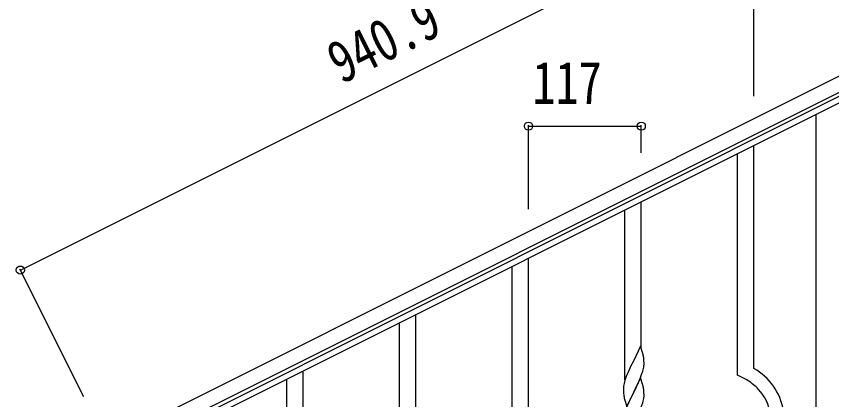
# Model space of a CAD drawing. Units: millimetres, scale not verified. Extents: x -4143 to 4140, y -2900 to 2898.
# Drawn here: x -1617 to -771, y 1558 to 1956 of the extents above; entities that cross this region are included whole.
import ezdxf
from ezdxf.enums import TextEntityAlignment as Align

# ---------------------------------------------------------------- set-up
doc = ezdxf.new("R2010")
doc.units = ezdxf.units.MM
doc.header["$LTSCALE"] = 10
doc.layers.add('0-3_YKK_A1', color=4, linetype='Continuous')
doc.layers.add('0-4_YKK_D', color=6, linetype='Continuous')
doc.styles.add('ＭＳ ゴシック', font='')
doc.styles.get('ＭＳ ゴシック').set_extended_font_data('MS Gothic')

msp = doc.modelspace()

# ---------------------------------------------------------------- linework, layer by layer
at = {"layer": '0-3_YKK_A1'}
for p, q in [((-1523.58, 1513.51), (-682.05, 1934.36)), ((-1516.87, 1500.09), (-675.34, 1920.95)), ((-763.17, 1872.55), (-1474.83, 1516.64)), ((-760.49, 1867.18), (-1472.15, 1511.28)), ((-786.97, 1198.65), (-786.97, 1853.91)), ((-851.47, 1590.38), (-851.47, 1821.68)), ((-868.47, 1583.3), (-868.47, 1813.17)), ((-968.47, 1611.47), (-968.47, 1763.09)), ((-985.47, 1578.55), (-985.47, 1754.58)), ((-1085.47, 1049.24), (-1085.47, 1704.5)), ((-1102.47, 1040.72), (-1102.47, 1695.99)), ((-1202.47, 1494.29), (-1202.47, 1645.91)), ((-1219.47, 1461.38), (-1219.47, 1637.4)), ((-1319.47, 1356.03), (-1319.47, 1587.32)), ((-1336.47, 1348.95), (-1336.47, 1578.81))]:
    msp.add_line(p, q, dxfattribs=at)
for points in [[(-969.07, 1613.5), (-976.3, 1598.64), (-976.64, 1597.97), (-979.46, 1592.33), (-981.02, 1589.04), (-982.13, 1586.58), (-983.6, 1583.05), (-984.37, 1581.02)], [(-966.34, 1603.96), (-966.56, 1604.9), (-966.81, 1605.85), (-969.07, 1613.5)], [(-965.6, 1594.17), (-965.58, 1594.97), (-965.58, 1596.12), (-965.63, 1597.85), (-965.69, 1599.09), (-965.8, 1600.5)], [(-966.49, 1588.82), (-966.16, 1590.24), (-965.89, 1591.6), (-965.7, 1592.92)], [(-986.04, 1559.51), (-985.79, 1558.56), (-983.52, 1550.91), (-976.3, 1565.77), (-976.13, 1566.1), (-974.41, 1569.49), (-972.91, 1572.54), (-971.79, 1574.89), (-970.68, 1577.33), (-969.61, 1579.84), (-968.41, 1582.88), (-967.68, 1584.9), (-967.19, 1586.39)], [(-985.4, 1578.02), (-985.84, 1576.55), (-986.33, 1574.64), (-986.62, 1573.25), (-986.84, 1571.92)], [(-969.07, 1580.63), (-976.3, 1565.77), (-976.46, 1565.44), (-979.25, 1559.91), (-980.57, 1557.13), (-981.02, 1556.17), (-982.77, 1552.21), (-983.8, 1549.68), (-984.37, 1548.16)], [(-966.34, 1571.09), (-966.56, 1572.03), (-966.81, 1572.99), (-969.07, 1580.63)], [(-986.97, 1570.65), (-987.01, 1569.83), (-987.02, 1569.43), (-987, 1567.57), (-986.97, 1566.56), (-986.92, 1565.62), (-986.82, 1564.18), (-986.67, 1562.87), (-986.53, 1561.88)], [(-986.04, 1526.65), (-985.72, 1525.45), (-983.52, 1518.04), (-976.3, 1532.9), (-976.13, 1533.23), (-974.41, 1536.62), (-972.91, 1539.67), (-971.79, 1542.02), (-970.25, 1545.46), (-969.4, 1547.48), (-968.03, 1551.02), (-967.35, 1553.03), (-966.89, 1554.51), (-966.37, 1556.43), (-966.06, 1557.83), (-965.82, 1559.18), (-965.66, 1560.48), (-965.6, 1561.31), (-965.58, 1562.11), (-965.58, 1563.25), (-965.63, 1564.98), (-965.69, 1566.22), (-965.8, 1567.64)]]:
    msp.add_lwpolyline(points, dxfattribs=at)
for centre, radius, start, end in [((-1007.81, 1595.25), 42.37, 9.56725, 11.859), ((-1010.66, 1595.65), 45.12, 6.17603, 8.46779), ((-997.02, 1596.17), 31.49, 354.07159, 356.36334), ((-1027.59, 1605.1), 63.23, 342.78424, 345.07599), ((-898.45, 1511.81), 77.52, 58.09207, 67.25451), ((-883.24, 1535.4), 63.51, 10.35161, 59.98129), ((-909.77, 1553.77), 79.42, 159.93435, 162.22611), ((-896.96, 1518.82), 70.83, 44.66413, 56.11375), ((-955.03, 1568.03), 32.04, 173.03232, 175.32407), ((-1007.93, 1562.38), 42.49, 9.53591, 11.82766), ((-1010.53, 1562.78), 45, 6.19632, 8.48807), ((-882.69, 1535.57), 48.94, 8.34117, 42.46423), ((-927.16, 1572.94), 60.39, 190.55951, 192.85127)]:
    msp.add_arc(centre, radius, start, end, dxfattribs=at)
at = {"layer": '0-4_YKK_D'}
for p, q in [((-1613.04, 1692.39), (-771.5, 2113.24)), ((-851.47, 1872.78), (-851.47, 2048.54)), ((-1085.47, 1755.65), (-1085.47, 1842.77)), ((-1085.47, 1841.77), (-968.47, 1841.77)), ((-968.47, 1814.17), (-968.47, 1842.77)), ((-1547.28, 1560.91), (-1613.48, 1693.28))]:
    msp.add_line(p, q, dxfattribs=at)
for centre in [(-1085.47, 1841.77), (-968.47, 1841.77), (-1613.04, 1692.39)]:
    msp.add_circle(centre, 4.25, dxfattribs=at)

# ---------------------------------------------------------------- texts
at = {"layer": '0-4_YKK_D', "style": 'ＭＳ ゴシック', "width": 0.8}
msp.add_text('940.9', height=43.99, rotation=26.57, dxfattribs=at).set_placement((-1273.77, 1873.24), align=Align.BOTTOM_LEFT)
msp.add_text('117', height=43.99, dxfattribs=at).set_placement((-1081.37, 1851.77), align=Align.BOTTOM_LEFT)

doc.saveas('drawing.dxf')
